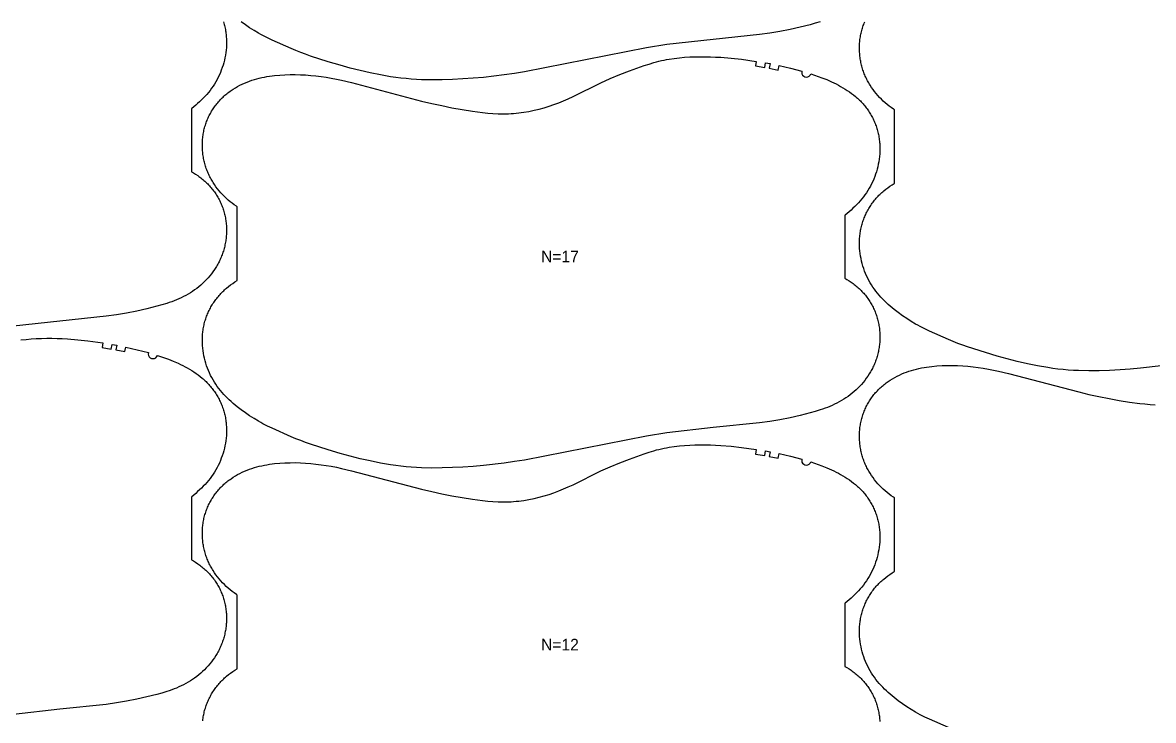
# Model space of a CAD drawing. Header units: inches. Extents: x 0 to 1977, y -12 to 1051.
# Drawn here: x 484.8 to 969.5, y 221.1 to 520.4 of the extents above; entities that cross this region are included whole.
import ezdxf

# ---------------------------------------------------------------- set-up
doc = ezdxf.new("R2010")
doc.units = ezdxf.units.IN

msp = doc.modelspace()

# ---------------------------------------------------------------- linework, layer by layer
at = {"layer": '1'}
for points in [[(570.8633, 520.6696), (571.0226, 520.1385), (571.1716, 519.6044), (571.3101, 519.0676), (571.4381, 518.5282), (571.5554, 517.9865), (571.6622, 517.4426), (571.7585, 516.8967), (571.8443, 516.3491), (571.9198, 515.7998), (571.985, 515.2492), (572.0401, 514.6974), (572.0849, 514.1446), (572.1198, 513.591), (572.1446, 513.0367), (572.1596, 512.4821), (572.1647, 511.9273), (572.16, 511.3724), (572.1457, 510.8177), (572.0882, 509.7097), (571.9929, 508.6046), (571.8603, 507.5035), (571.6912, 506.4074), (571.486, 505.3174), (571.2455, 504.2344), (570.9703, 503.1593), (570.661, 502.0933), (570.3181, 501.0371), (569.9424, 499.992), (569.5339, 498.9592), (569.0928, 497.9402), (568.619, 496.9364), (568.1129, 495.9491), (567.5743, 494.9798), (567.0035, 494.0299), (566.4006, 493.1008), (565.7659, 492.1935), (565.1012, 491.3078), (564.4086, 490.4431), (563.6903, 489.5986), (562.9483, 488.7737), (562.1848, 487.9678), (561.4018, 487.1803), (560.6014, 486.4105), (559.7856, 485.6578), (558.9552, 484.9216), (558.1111, 484.2016), (557.2539, 483.4972), (557.1647, 483.4277), (557.1647, 456.4181), (557.9841, 455.9466), (558.9269, 455.3609), (559.8488, 454.7432), (560.3014, 454.4224), (560.7482, 454.0937), (561.189, 453.757), (561.6236, 453.4124), (562.0518, 453.0599), (562.4733, 452.6995), (562.888, 452.3313), (563.2956, 451.9553), (563.696, 451.5715), (564.089, 451.18), (564.4744, 450.781), (564.8521, 450.3746), (565.2219, 449.9609), (565.5836, 449.5403), (565.937, 449.1126), (566.282, 448.6782), (566.6184, 448.2372), (566.946, 447.7896), (567.2647, 447.3357), (567.5743, 446.8756), (567.8746, 446.4095), (568.1654, 445.9374), (568.4467, 445.4596), (568.7182, 444.9762), (568.9797, 444.4873), (569.2312, 443.9931), (569.4727, 443.494), (569.7041, 442.99), (569.9253, 442.4815), (570.1364, 441.9686), (570.3372, 441.4516), (570.5278, 440.9306), (570.7081, 440.406), (570.878, 439.8779), (571.0375, 439.3465), (571.1865, 438.8121), (571.3251, 438.2749), (571.4531, 437.7351), (571.5705, 437.193), (571.6773, 436.6487), (571.7735, 436.1025), (571.859, 435.5546), (571.9339, 435.0051), (571.9982, 434.4543), (572.0521, 433.9024), (572.0954, 433.3495), (572.1283, 432.7958), (572.1508, 432.2416), (572.1629, 431.687), (572.1647, 431.1322), (572.1561, 430.5775), (572.1374, 430.0229), (572.1084, 429.4688), (572.0692, 428.9152), (572.0198, 428.3625), (571.9604, 427.8107), (571.8909, 427.2601), (571.8113, 426.7109), (571.7217, 426.1632), (571.6221, 425.6173), (571.5126, 425.0734), (571.3931, 424.5316), (571.2636, 423.9921), (571.1243, 423.4552), (570.9751, 422.921), (570.8161, 422.3897), (570.6472, 421.8615), (570.4686, 421.3366), (570.2801, 420.8152), (570.082, 420.2975), (569.8741, 419.7837), (569.6565, 419.274), (569.4293, 418.7685), (569.1925, 418.2674), (568.9465, 417.7708), (568.6913, 417.2787), (568.4271, 416.7913), (568.1541, 416.3086), (567.8725, 415.8309), (567.5825, 415.358), (566.9777, 414.4277), (566.3411, 413.5184), (565.6742, 412.6309), (564.9784, 411.766), (564.2548, 410.9245), (563.5046, 410.107), (562.7287, 409.3141), (561.928, 408.5463), (561.1035, 407.8043), (560.256, 407.0886), (559.3865, 406.3997), (558.496, 405.7384), (557.5854, 405.105), (556.6559, 404.4996), (555.7086, 403.9222), (554.7447, 403.3726), (553.7654, 402.8508), (552.7719, 402.3567), (551.7653, 401.8903), (550.7469, 401.4515), (549.7177, 401.0397), (548.679, 400.6529), (547.632, 400.2884), (546.5777, 399.9436), (544.4523, 399.3027), (542.3121, 398.7092), (538.0118, 397.6104), (533.6862, 396.6255), (529.3331, 395.7631), (524.9555, 395.0353), (520.5583, 394.4434), (500.6985, 392.3574), (480.8509, 390.1583)], [(826.6777, 520.6946), (824.5523, 520.0537), (822.4121, 519.4602), (818.1118, 518.3614), (813.7862, 517.3765), (809.4331, 516.5141), (805.0555, 515.7863), (800.6583, 515.1944), (780.7985, 513.1084), (760.9509, 510.9093), (752.189, 509.4978), (699.9384, 499.2264), (695.5562, 498.5287), (691.1614, 497.911), (682.3474, 496.8724), (677.927, 496.4821), (673.4996, 496.1813), (669.0675, 495.9645), (664.6317, 495.8329), (660.1937, 495.795), (655.7573, 495.884), (653.5411, 495.9877), (651.3274, 496.1341), (649.117, 496.3242), (646.911, 496.5592), (644.7102, 496.8395), (642.515, 497.1623), (638.1424, 497.9209), (633.7944, 498.8076), (629.4694, 499.8008), (625.1659, 500.8837), (620.8859, 502.0547), (615.7752, 503.5746), (608.1798, 506.0298), (606.0874, 506.7671), (604.0106, 507.5449), (601.9521, 508.3688), (599.908, 509.2296), (591.7882, 512.8233), (589.7831, 513.7722), (587.805, 514.7734), (586.8289, 515.2987), (585.862, 515.8411), (583.9559, 516.9749), (582.0868, 518.1703), (580.2549, 519.423), (578.4612, 520.7301)], [(972.8614, 373.162), (964.0474, 372.1234), (959.627, 371.7331), (955.1996, 371.4323), (950.7675, 371.2155), (946.3317, 371.0839), (941.8937, 371.046), (937.4573, 371.135), (935.2411, 371.2387), (933.0274, 371.3851), (930.817, 371.5752), (928.611, 371.8102), (926.4102, 372.0905), (924.215, 372.4133), (919.8424, 373.1719), (915.4944, 374.0586), (911.1694, 375.0518), (906.8659, 376.1347), (902.5859, 377.3057), (897.4752, 378.8256), (889.8798, 381.2808), (887.7874, 382.0181), (885.7106, 382.7959), (883.6521, 383.6198), (881.608, 384.4806), (873.4882, 388.0743), (871.4831, 389.0232), (869.505, 390.0244), (868.5289, 390.5497), (867.562, 391.0921), (865.6559, 392.2259), (863.7868, 393.4213), (861.9549, 394.674), (860.1612, 395.9811), (858.4107, 397.3449), (857.5536, 398.0492), (856.7094, 398.7693), (855.8791, 399.5054), (855.0632, 400.2581), (854.2629, 401.0279), (853.4799, 401.8154), (852.7163, 402.6213), (851.9744, 403.4462), (851.256, 404.2907), (850.5635, 405.1555), (849.8988, 406.0412), (849.2641, 406.9484), (848.6611, 407.8775), (848.0903, 408.8274), (847.5518, 409.7967), (847.0456, 410.784), (846.5719, 411.7879), (846.1308, 412.8069), (845.7223, 413.8396), (845.3465, 414.8848), (845.0037, 415.9409), (844.6944, 417.007), (844.4191, 418.082), (844.1786, 419.1651), (843.9735, 420.2551), (843.8043, 421.3511), (843.6718, 422.4522), (843.5765, 423.5573), (843.519, 424.6653), (843.5047, 425.22), (843.5, 425.7749), (843.5051, 426.3297), (843.52, 426.8844), (843.5449, 427.4386), (843.5797, 427.9922), (843.6246, 428.545), (843.6796, 429.0968), (843.7449, 429.6475), (843.8204, 430.1967), (843.9062, 430.7443), (844.0025, 431.2902), (844.1092, 431.8341), (844.2266, 432.3759), (844.3546, 432.9152), (844.4931, 433.452), (844.6421, 433.9861), (844.8014, 434.5172), (844.971, 435.0452), (845.1509, 435.5699), (845.3408, 436.0911), (845.5407, 436.6086), (845.7505, 437.1222), (845.9702, 437.6317), (846.1995, 438.137), (846.4385, 438.6378), (846.6871, 439.1339), (846.9451, 439.6252), (847.2125, 440.1115), (847.4891, 440.5926), (847.7749, 441.0682), (848.0698, 441.5383), (848.3735, 442.0027), (848.686, 442.4612), (849.0071, 442.9138), (849.3366, 443.3602), (849.6745, 443.8002), (850.0205, 444.2339), (850.3746, 444.6609), (850.7365, 445.0812), (851.1062, 445.4946), (851.4835, 445.9009), (851.8682, 446.3001), (852.2603, 446.6919), (852.6595, 447.0762), (853.0657, 447.4529), (853.4788, 447.8218), (853.8985, 448.1832), (854.7566, 448.8837), (855.638, 449.5558), (856.5403, 450.2008), (857.4616, 450.8202), (858.3996, 451.4153), (858.5, 451.4756), (858.5, 482.9873), (858.0792, 483.2614), (857.1686, 483.8948), (856.2781, 484.5561), (855.4087, 485.2449), (854.5612, 485.9606), (853.7366, 486.7027), (852.936, 487.4705), (852.16, 488.2634), (851.4098, 489.0809), (850.6863, 489.9224), (849.9904, 490.7873), (849.3235, 491.6747), (848.687, 492.5841), (848.0822, 493.5144), (847.7921, 493.9872), (847.5105, 494.465), (847.2375, 494.9476), (846.9734, 495.4351), (846.7182, 495.9271), (846.4721, 496.4238), (846.2354, 496.9249), (846.0082, 497.4304), (845.7906, 497.9401), (845.5827, 498.4539), (845.3845, 498.9716), (845.1961, 499.493), (845.0174, 500.0179), (844.8486, 500.546), (844.6895, 501.0773), (844.5404, 501.6116), (844.401, 502.1485), (844.2716, 502.688), (844.1521, 503.2298), (844.0425, 503.7737), (843.943, 504.3196), (843.8534, 504.8673), (843.7738, 505.4165), (843.7043, 505.9671), (843.6448, 506.5189), (843.5955, 507.0716), (843.5563, 507.6252), (843.5273, 508.1793), (843.5085, 508.7338), (843.5, 509.2886), (843.5018, 509.8434), (843.5139, 510.3979), (843.5364, 510.9522), (843.5693, 511.5058), (843.6126, 512.0587), (843.6664, 512.6107), (843.7308, 513.1615), (843.8057, 513.7109), (843.8912, 514.2589), (843.9874, 514.8051), (844.0942, 515.3494), (844.2116, 515.8915), (844.3396, 516.4313), (844.4782, 516.9685), (844.6272, 517.5029), (844.7867, 518.0342), (844.9566, 518.5623), (845.1369, 519.087), (845.3274, 519.6079), (845.5283, 520.125), (845.7394, 520.6379)], [(484.0048, 384.2761), (486.2089, 384.537), (488.4191, 384.7316), (490.6335, 384.8662), (492.8508, 384.9475), (495.0696, 384.9825), (497.2886, 384.9767), (499.507, 384.9311), (501.7241, 384.8454), (503.9391, 384.7196), (508.3612, 384.353), (512.7722, 383.8632), (519.1664, 382.9887), (518.8664, 381.0113), (522.7772, 380.3801), (523.1153, 382.3514), (525.0847, 382.0026), (524.7249, 380.0353), (528.5997, 379.2765), (529.01, 381.234), (533.8729, 380.075), (538.714, 378.8284), (538.6335, 378.2111), (538.7466, 377.599), (539.0424, 377.0513), (539.4924, 376.6211), (540.0527, 376.35), (540.6693, 376.2644), (541.2824, 376.3725), (541.8325, 376.6639), (542.2664, 377.1102), (542.542, 377.6684), (542.542, 377.6684), (547.3027, 375.9917), (549.3597, 375.1616), (551.3891, 374.2663), (552.3921, 373.7926), (553.3865, 373.3007), (554.3718, 372.7899), (555.3474, 372.2595), (556.3124, 371.7089), (557.265, 371.1367), (558.203, 370.5416), (559.1243, 369.9222), (560.0267, 369.2771), (560.908, 368.605), (561.7662, 367.9045), (562.1859, 367.5432), (562.599, 367.1742), (563.0052, 366.7976), (563.4044, 366.4132), (563.7964, 366.0214), (564.1812, 365.6223), (564.5585, 365.2159), (564.9281, 364.8025), (565.2901, 364.3823), (565.6441, 363.9552), (565.9902, 363.5216), (566.328, 363.0815), (566.6576, 362.6351), (566.9787, 362.1826), (567.2911, 361.7241), (567.5949, 361.2597), (567.8897, 360.7896), (568.1755, 360.3139), (568.4522, 359.8329), (568.7195, 359.3466), (568.9776, 358.8553), (569.2261, 358.3591), (569.4651, 357.8583), (569.6945, 357.3531), (569.9142, 356.8436), (570.124, 356.33), (570.3239, 355.8125), (570.5138, 355.2913), (570.6936, 354.7666), (570.8633, 354.2386), (571.0226, 353.7075), (571.1716, 353.1734), (571.3101, 352.6366), (571.4381, 352.0972), (571.5554, 351.5555), (571.6622, 351.0116), (571.7585, 350.4657), (571.8443, 349.9181), (571.9198, 349.3688), (571.985, 348.8182), (572.0401, 348.2664), (572.0849, 347.7136), (572.1198, 347.16), (572.1446, 346.6057), (572.1596, 346.0511), (572.1647, 345.4963), (572.16, 344.9414), (572.1457, 344.3867), (572.0882, 343.2787), (571.9929, 342.1736), (571.8603, 341.0725), (571.6912, 339.9764), (571.486, 338.8864), (571.2455, 337.8034), (570.9703, 336.7283), (570.661, 335.6623), (570.3181, 334.6061), (569.9424, 333.561), (569.5339, 332.5282), (569.0928, 331.5092), (568.619, 330.5054), (568.1129, 329.5181), (567.5743, 328.5488), (567.0035, 327.5989), (566.4006, 326.6698), (565.7659, 325.7625), (565.1012, 324.8768), (564.4086, 324.0121), (563.6903, 323.1676), (562.9483, 322.3427), (562.1848, 321.5368), (561.4018, 320.7493), (560.6014, 319.9795), (559.7856, 319.2268), (558.9552, 318.4906), (558.1111, 317.7706), (557.2539, 317.0662), (557.1647, 316.9967), (557.1647, 289.9871), (557.9841, 289.5156), (558.9269, 288.9299), (559.8488, 288.3122), (560.3014, 287.9914), (560.7482, 287.6627), (561.189, 287.326), (561.6236, 286.9814), (562.0518, 286.6289), (562.4733, 286.2685), (562.888, 285.9003), (563.2956, 285.5243), (563.696, 285.1405), (564.089, 284.749), (564.4744, 284.35), (564.8521, 283.9436), (565.2219, 283.5299), (565.5836, 283.1093), (565.937, 282.6816), (566.282, 282.2472), (566.6184, 281.8062), (566.946, 281.3586), (567.2647, 280.9047), (567.5743, 280.4446), (567.8746, 279.9785), (568.1654, 279.5064), (568.4467, 279.0286), (568.7182, 278.5452), (568.9797, 278.0563), (569.2312, 277.5621), (569.4727, 277.063), (569.7041, 276.559), (569.9253, 276.0505), (570.1364, 275.5376), (570.3372, 275.0206), (570.5278, 274.4996), (570.7081, 273.975), (570.878, 273.4469), (571.0375, 272.9155), (571.1865, 272.3811), (571.3251, 271.8439), (571.4531, 271.3041), (571.5705, 270.762), (571.6773, 270.2177), (571.7735, 269.6715), (571.859, 269.1236), (571.9339, 268.5741), (571.9982, 268.0233), (572.0521, 267.4714), (572.0954, 266.9185), (572.1283, 266.3648), (572.1508, 265.8106), (572.1629, 265.256), (572.1647, 264.7012), (572.1561, 264.1465), (572.1374, 263.5919), (572.1084, 263.0378), (572.0692, 262.4842), (572.0198, 261.9315), (571.9604, 261.3797), (571.8909, 260.8291), (571.8113, 260.2799), (571.7217, 259.7322), (571.6221, 259.1863), (571.5126, 258.6424), (571.3931, 258.1006), (571.2636, 257.5611), (571.1243, 257.0242), (570.9751, 256.49), (570.8161, 255.9587), (570.6472, 255.4305), (570.4686, 254.9056), (570.2801, 254.3842), (570.082, 253.8665), (569.8741, 253.3527), (569.6565, 252.843), (569.4293, 252.3375), (569.1925, 251.8364), (568.9465, 251.3398), (568.6913, 250.8477), (568.4271, 250.3603), (568.1541, 249.8776), (567.8725, 249.3999), (567.5825, 248.927), (566.9777, 247.9967), (566.3411, 247.0874), (565.6742, 246.1999), (564.9784, 245.335), (564.2548, 244.4935), (563.5046, 243.676), (562.7287, 242.8831), (561.928, 242.1153), (561.1035, 241.3733), (560.256, 240.6576), (559.3865, 239.9687), (558.496, 239.3074), (557.5854, 238.674), (556.6559, 238.0686), (555.7086, 237.4912), (554.7447, 236.9416), (553.7654, 236.4198), (552.7719, 235.9257), (551.7653, 235.4593), (550.7469, 235.0205), (549.7177, 234.6087), (548.679, 234.2219), (547.632, 233.8574), (546.5777, 233.5126), (544.4523, 232.8717), (542.3121, 232.2782), (538.0118, 231.1794), (533.6862, 230.1945), (529.3331, 229.3321), (524.9555, 228.6043), (520.5583, 228.0124), (500.6985, 225.9264), (480.8509, 223.7273)], [(881.608, 218.0496), (873.4882, 221.6433), (871.4831, 222.5922), (869.505, 223.5934), (868.5289, 224.1187), (867.562, 224.6611), (865.6559, 225.7949), (863.7868, 226.9903), (861.9549, 228.243), (860.1612, 229.5501), (858.4107, 230.9139), (857.5536, 231.6182), (856.7094, 232.3383), (855.8791, 233.0744), (855.0632, 233.8271), (854.2629, 234.5969), (853.4799, 235.3844), (852.7163, 236.1903), (851.9744, 237.0152), (851.256, 237.8597), (850.5635, 238.7245), (849.8988, 239.6102), (849.2641, 240.5174), (848.6611, 241.4465), (848.0903, 242.3964), (847.5518, 243.3657), (847.0456, 244.353), (846.5719, 245.3569), (846.1308, 246.3759), (845.7223, 247.4086), (845.3465, 248.4538), (845.0037, 249.5099), (844.6944, 250.576), (844.4191, 251.651), (844.1786, 252.7341), (843.9735, 253.8241), (843.8043, 254.9201), (843.6718, 256.0212), (843.5765, 257.1263), (843.519, 258.2343), (843.5047, 258.789), (843.5, 259.3439), (843.5051, 259.8987), (843.52, 260.4534), (843.5449, 261.0076), (843.5797, 261.5612), (843.6246, 262.114), (843.6796, 262.6658), (843.7449, 263.2165), (843.8204, 263.7657), (843.9062, 264.3133), (844.0025, 264.8592), (844.1092, 265.4031), (844.2266, 265.9449), (844.3546, 266.4842), (844.4931, 267.021), (844.6421, 267.5551), (844.8014, 268.0862), (844.971, 268.6142), (845.1509, 269.1389), (845.3408, 269.6601), (845.5407, 270.1776), (845.7505, 270.6912), (845.9702, 271.2007), (846.1995, 271.706), (846.4385, 272.2068), (846.6871, 272.7029), (846.9451, 273.1942), (847.2125, 273.6805), (847.4891, 274.1616), (847.7749, 274.6372), (848.0698, 275.1073), (848.3735, 275.5717), (848.686, 276.0302), (849.0071, 276.4828), (849.3366, 276.9292), (849.6745, 277.3692), (850.0205, 277.8029), (850.3746, 278.2299), (850.7365, 278.6502), (851.1062, 279.0636), (851.4835, 279.4699), (851.8682, 279.8691), (852.2603, 280.2609), (852.6595, 280.6452), (853.0657, 281.0219), (853.4788, 281.3908), (853.8985, 281.7522), (854.7566, 282.4527), (855.638, 283.1248), (856.5403, 283.7698), (857.4616, 284.3892), (858.3996, 284.9843), (858.5, 285.0446), (858.5, 316.5563), (858.0792, 316.8304), (857.1686, 317.4638), (856.2781, 318.1251), (855.4087, 318.8139), (854.5612, 319.5296), (853.7366, 320.2717), (852.936, 321.0395), (852.16, 321.8324), (851.4098, 322.6499), (850.6863, 323.4914), (849.9904, 324.3563), (849.3235, 325.2437), (848.687, 326.1531), (848.0822, 327.0834), (847.7921, 327.5562), (847.5105, 328.034), (847.2375, 328.5166), (846.9734, 329.0041), (846.7182, 329.4961), (846.4721, 329.9928), (846.2354, 330.4939), (846.0082, 330.9994), (845.7906, 331.5091), (845.5827, 332.0229), (845.3845, 332.5406), (845.1961, 333.062), (845.0174, 333.5869), (844.8486, 334.115), (844.6895, 334.6463), (844.5404, 335.1806), (844.401, 335.7175), (844.2716, 336.257), (844.1521, 336.7988), (844.0425, 337.3427), (843.943, 337.8886), (843.8534, 338.4363), (843.7738, 338.9855), (843.7043, 339.5361), (843.6448, 340.0879), (843.5955, 340.6406), (843.5563, 341.1942), (843.5273, 341.7483), (843.5085, 342.3028), (843.5, 342.8576), (843.5018, 343.4124), (843.5139, 343.9669), (843.5364, 344.5212), (843.5693, 345.0748), (843.6126, 345.6277), (843.6664, 346.1797), (843.7308, 346.7305), (843.8057, 347.2799), (843.8912, 347.8279), (843.9874, 348.3741), (844.0942, 348.9184), (844.2116, 349.4605), (844.3396, 350.0003), (844.4782, 350.5375), (844.6272, 351.0719), (844.7867, 351.6032), (844.9566, 352.1313), (845.1369, 352.656), (845.3274, 353.1769), (845.5283, 353.694), (845.7394, 354.2069), (845.9606, 354.7154), (846.192, 355.2194), (846.4335, 355.7185), (846.685, 356.2126), (846.9465, 356.7015), (847.218, 357.185), (847.4992, 357.6628), (847.7901, 358.1348), (848.0904, 358.601), (848.4, 359.0611), (848.7187, 359.515), (849.0463, 359.9625), (849.3827, 360.4036), (849.7277, 360.838), (850.0811, 361.2656), (850.4428, 361.6863), (850.8125, 362.0999), (851.1902, 362.5063), (851.5756, 362.9053), (851.9687, 363.2968), (852.3691, 363.6807), (852.7767, 364.0567), (853.1914, 364.4249), (853.6129, 364.7853), (854.0411, 365.1378), (854.4756, 365.4824), (854.9164, 365.819), (855.3632, 366.1478), (855.8159, 366.4686), (856.7378, 367.0863), (857.6805, 367.672), (858.6425, 368.2255), (859.622, 368.7467), (860.6176, 369.2355), (861.628, 369.6924), (862.6519, 370.118), (863.6883, 370.5128), (864.7358, 370.8775), (865.7932, 371.2126), (866.8595, 371.5187), (867.9333, 371.7964), (869.0136, 372.0464), (870.0997, 372.2699), (871.1907, 372.4683), (872.2862, 372.643), (873.3853, 372.7953), (874.4875, 372.9265), (876.6982, 373.1314), (878.9135, 373.2668), (881.1312, 373.3358), (883.3496, 373.3398), (885.567, 373.28), (887.7819, 373.1585), (889.9932, 372.9795), (892.2002, 372.7477), (894.402, 372.4681), (896.5977, 372.1444), (898.7862, 371.7767), (900.9664, 371.364), (903.137, 370.9055), (907.45, 369.8649), (937.496, 361.9749), (941.8136, 360.949), (946.1485, 359.9993), (950.5006, 359.1316), (954.8676, 358.3437), (959.2484, 357.6395), (963.6472, 357.054), (965.8548, 356.8203), (968.0668, 356.6391), (970.282, 356.5227)], [(561.9796, 220.9838), (562.0449, 221.5345), (562.1204, 222.0837), (562.2062, 222.6313), (562.3025, 223.1772), (562.4092, 223.7211), (562.5266, 224.2629), (562.6546, 224.8022), (562.7931, 225.339), (562.9421, 225.8731), (563.1014, 226.4042), (563.271, 226.9322), (563.4509, 227.4569), (563.6408, 227.9781), (563.8407, 228.4956), (564.0505, 229.0092), (564.2702, 229.5187), (564.4995, 230.024), (564.7385, 230.5248), (564.9871, 231.0209), (565.2451, 231.5122), (565.5125, 231.9985), (565.7891, 232.4796), (566.0749, 232.9552), (566.3698, 233.4253), (566.6735, 233.8897), (566.986, 234.3482), (567.3071, 234.8008), (567.6366, 235.2472), (567.9745, 235.6872), (568.3205, 236.1209), (568.6746, 236.5479), (569.0365, 236.9682), (569.4062, 237.3816), (569.7835, 237.7879), (570.1682, 238.1871), (570.5603, 238.5789), (570.9595, 238.9632), (571.3657, 239.3399), (571.7788, 239.7088), (572.1985, 240.0702), (573.0566, 240.7707), (573.938, 241.4428), (574.8403, 242.0878), (575.7616, 242.7072), (576.6996, 243.3023), (576.8, 243.3626), (576.8, 274.8743), (576.3792, 275.1484), (575.4686, 275.7818), (574.5781, 276.4431), (573.7087, 277.1319), (572.8612, 277.8476), (572.0366, 278.5897), (571.236, 279.3575), (570.46, 280.1504), (569.7098, 280.9679), (568.9863, 281.8094), (568.2904, 282.6743), (567.6235, 283.5617), (566.987, 284.4711), (566.3822, 285.4014), (566.0921, 285.8742), (565.8105, 286.352), (565.5375, 286.8346), (565.2734, 287.3221), (565.0182, 287.8141), (564.7721, 288.3108), (564.5354, 288.8119), (564.3082, 289.3174), (564.0906, 289.8271), (563.8827, 290.3409), (563.6845, 290.8586), (563.4961, 291.38), (563.3174, 291.9049), (563.1486, 292.433), (562.9895, 292.9643), (562.8404, 293.4986), (562.701, 294.0355), (562.5716, 294.575), (562.4521, 295.1168), (562.3425, 295.6607), (562.243, 296.2066), (562.1534, 296.7543), (562.0738, 297.3035), (562.0043, 297.8541), (561.9448, 298.4059), (561.8955, 298.9586), (561.8563, 299.5122), (561.8273, 300.0663), (561.8085, 300.6208), (561.8, 301.1756), (561.8018, 301.7304), (561.8139, 302.2849), (561.8364, 302.8392), (561.8693, 303.3928), (561.9126, 303.9457), (561.9664, 304.4977), (562.0308, 305.0485), (562.1057, 305.5979), (562.1912, 306.1459), (562.2874, 306.6921), (562.3942, 307.2364), (562.5116, 307.7785), (562.6396, 308.3183), (562.7782, 308.8555), (562.9272, 309.3899), (563.0867, 309.9212), (563.2566, 310.4493), (563.4369, 310.974), (563.6274, 311.4949), (563.8283, 312.012), (564.0394, 312.5249), (564.2606, 313.0334), (564.492, 313.5374), (564.7335, 314.0365), (564.985, 314.5306), (565.2465, 315.0195), (565.518, 315.503), (565.7992, 315.9808), (566.0901, 316.4528), (566.3904, 316.919), (566.7, 317.3791), (567.0187, 317.833), (567.3463, 318.2805), (567.6827, 318.7216), (568.0277, 319.156), (568.3811, 319.5836), (568.7428, 320.0043), (569.1125, 320.4179), (569.4902, 320.8243), (569.8756, 321.2233), (570.2687, 321.6148), (570.6691, 321.9987), (571.0767, 322.3747), (571.4914, 322.7429), (571.9129, 323.1033), (572.3411, 323.4558), (572.7756, 323.8004), (573.2164, 324.137), (573.6632, 324.4658), (574.1159, 324.7866), (575.0378, 325.4043), (575.9805, 325.99), (576.9425, 326.5435), (577.922, 327.0647), (578.9176, 327.5535), (579.928, 328.0104), (580.9519, 328.436), (581.9883, 328.8308), (583.0358, 329.1955), (584.0932, 329.5306), (585.1595, 329.8367), (586.2333, 330.1144), (587.3136, 330.3644), (588.3997, 330.5879), (589.4907, 330.7863), (590.5862, 330.961), (591.6853, 331.1133), (592.7875, 331.2445), (594.9982, 331.4494), (597.2135, 331.5848), (599.4312, 331.6538), (601.6496, 331.6578), (603.867, 331.598), (606.0819, 331.4765), (608.2932, 331.2975), (610.5002, 331.0657), (612.702, 330.7861), (614.8977, 330.4624), (617.0862, 330.0947), (619.2664, 329.682), (621.437, 329.2235), (625.75, 328.1829), (655.796, 320.2929), (660.1136, 319.267), (664.4485, 318.3173), (668.8006, 317.4496), (673.1676, 316.6617), (677.5484, 315.9575), (681.9472, 315.372), (684.1548, 315.1383), (686.3668, 314.9571), (688.582, 314.8407), (689.6904, 314.8105), (690.7992, 314.8011), (691.908, 314.8137), (693.0165, 314.8481), (694.1243, 314.9041), (695.231, 314.9814), (696.3362, 315.0795), (697.4394, 315.1982), (698.5402, 315.3371), (699.6383, 315.4958), (701.8247, 315.8713), (703.9972, 316.3204), (706.1547, 316.8386), (708.2962, 317.4214), (710.4203, 318.0653), (712.5247, 318.7702), (714.6068, 319.5369), (716.6639, 320.3663), (718.695, 321.2567), (720.7047, 322.1957), (732.6462, 328.0834), (736.6933, 329.9031), (740.7892, 331.6115), (744.9227, 333.224), (751.189, 335.4738), (753.2985, 336.1634), (755.4232, 336.8004), (756.4921, 337.0941), (757.5661, 337.3688), (758.6453, 337.6228), (759.7294, 337.8563), (760.8179, 338.0698), (761.9103, 338.2639), (764.1048, 338.5961), (766.3089, 338.857), (768.5191, 339.0516), (770.7335, 339.1862), (772.9508, 339.2675), (775.1696, 339.3025), (777.3886, 339.2967), (779.607, 339.2511), (781.8241, 339.1654), (784.0391, 339.0396), (788.4612, 338.673), (792.8722, 338.1832), (799.2664, 337.3087), (798.9664, 335.3313), (802.8772, 334.7001), (803.2153, 336.6714), (805.1847, 336.3226), (804.8249, 334.3553), (808.6997, 333.5965), (809.11, 335.554), (813.9729, 334.395), (818.814, 333.1484), (818.7335, 332.5311), (818.8466, 331.919), (819.1424, 331.3713), (819.5924, 330.9411), (820.1527, 330.67), (820.7693, 330.5844), (821.3824, 330.6925), (821.9325, 330.9839), (822.3664, 331.4302), (822.642, 331.9884), (822.642, 331.9884), (827.4027, 330.3117), (829.4597, 329.4816), (831.4891, 328.5863), (832.4921, 328.1126), (833.4865, 327.6207), (834.4718, 327.1099), (835.4474, 326.5795), (836.4124, 326.0289), (837.365, 325.4567), (838.303, 324.8616), (839.2243, 324.2422), (840.1267, 323.5971), (841.008, 322.925), (841.8662, 322.2245), (842.2859, 321.8632), (842.699, 321.4942), (843.1052, 321.1176), (843.5044, 320.7332), (843.8964, 320.3414), (844.2812, 319.9423), (844.6585, 319.5359), (845.0281, 319.1225), (845.3901, 318.7023), (845.7441, 318.2752), (846.0902, 317.8416), (846.428, 317.4015), (846.7576, 316.9551), (847.0787, 316.5026), (847.3911, 316.0441), (847.6949, 315.5797), (847.9897, 315.1096), (848.2755, 314.6339), (848.5522, 314.1529), (848.8195, 313.6666), (849.0776, 313.1753), (849.3261, 312.6791), (849.5651, 312.1783), (849.7945, 311.6731), (850.0142, 311.1636), (850.224, 310.65), (850.4239, 310.1325), (850.6138, 309.6113), (850.7936, 309.0866), (850.9633, 308.5586), (851.1226, 308.0275), (851.2716, 307.4934), (851.4101, 306.9566), (851.5381, 306.4172), (851.6554, 305.8755), (851.7622, 305.3316), (851.8585, 304.7857), (851.9443, 304.2381), (852.0198, 303.6888), (852.085, 303.1382), (852.1401, 302.5864), (852.1849, 302.0336), (852.2198, 301.48), (852.2446, 300.9257), (852.2596, 300.3711), (852.2647, 299.8163), (852.26, 299.2614), (852.2457, 298.7067), (852.1882, 297.5987), (852.0929, 296.4936), (851.9603, 295.3925), (851.7912, 294.2964), (851.586, 293.2064), (851.3455, 292.1234), (851.0703, 291.0483), (850.761, 289.9823), (850.4181, 288.9261), (850.0424, 287.881), (849.6339, 286.8482), (849.1928, 285.8292), (848.719, 284.8254), (848.2129, 283.8381), (847.6743, 282.8688), (847.1035, 281.9189), (846.5006, 280.9898), (845.8659, 280.0825), (845.2012, 279.1968), (844.5086, 278.3321), (843.7903, 277.4876), (843.0483, 276.6627), (842.2848, 275.8568), (841.5018, 275.0693), (840.7014, 274.2995), (839.8856, 273.5468), (839.0552, 272.8106), (838.2111, 272.0906), (837.3539, 271.3862), (837.2647, 271.3167), (837.2647, 244.3071), (838.0841, 243.8356), (839.0269, 243.2499), (839.9488, 242.6322), (840.4014, 242.3114), (840.8482, 241.9827), (841.289, 241.646), (841.7236, 241.3014), (842.1518, 240.9489), (842.5733, 240.5885), (842.988, 240.2203), (843.3956, 239.8443), (843.796, 239.4605), (844.189, 239.069), (844.5744, 238.67), (844.9521, 238.2636), (845.3219, 237.8499), (845.6836, 237.4293), (846.037, 237.0016), (846.382, 236.5672), (846.7184, 236.1262), (847.046, 235.6786), (847.3647, 235.2247), (847.6743, 234.7646), (847.9746, 234.2985), (848.2654, 233.8264), (848.5467, 233.3486), (848.8182, 232.8652), (849.0797, 232.3763), (849.3312, 231.8821), (849.5727, 231.383), (849.8041, 230.879), (850.0253, 230.3705), (850.2364, 229.8576), (850.4372, 229.3406), (850.6278, 228.8196), (850.8081, 228.295), (850.978, 227.7669), (851.1375, 227.2355), (851.2865, 226.7011), (851.4251, 226.1639), (851.5531, 225.6241), (851.6705, 225.082), (851.7773, 224.5377), (851.8735, 223.9915), (851.959, 223.4436), (852.0339, 222.8941), (852.0982, 222.3433), (852.1521, 221.7914), (852.1954, 221.2385), (852.2283, 220.6848)]]:
    msp.add_lwpolyline(points, dxfattribs=at)
msp.add_lwpolyline([(822.642, 498.4194), (827.4027, 496.7427), (829.4597, 495.9126), (831.4891, 495.0173), (832.4921, 494.5436), (833.4865, 494.0517), (834.4718, 493.5409), (835.4474, 493.0105), (836.4124, 492.4599), (837.365, 491.8877), (838.303, 491.2926), (839.2243, 490.6732), (840.1267, 490.0281), (841.008, 489.356), (841.8662, 488.6555), (842.2859, 488.2942), (842.699, 487.9252), (843.1052, 487.5486), (843.5044, 487.1642), (843.8964, 486.7724), (844.2812, 486.3733), (844.6585, 485.9669), (845.0281, 485.5535), (845.3901, 485.1333), (845.7441, 484.7062), (846.0902, 484.2726), (846.428, 483.8325), (846.7576, 483.3861), (847.0787, 482.9336), (847.3911, 482.4751), (847.6949, 482.0107), (847.9897, 481.5406), (848.2755, 481.0649), (848.5522, 480.5839), (848.8195, 480.0976), (849.0776, 479.6063), (849.3261, 479.1101), (849.5651, 478.6093), (849.7945, 478.1041), (850.0142, 477.5946), (850.224, 477.081), (850.4239, 476.5635), (850.6138, 476.0423), (850.7936, 475.5176), (850.9633, 474.9896), (851.1226, 474.4585), (851.2716, 473.9244), (851.4101, 473.3876), (851.5381, 472.8482), (851.6554, 472.3065), (851.7622, 471.7626), (851.8585, 471.2167), (851.9443, 470.6691), (852.0198, 470.1198), (852.085, 469.5692), (852.1401, 469.0174), (852.1849, 468.4646), (852.2198, 467.911), (852.2446, 467.3567), (852.2596, 466.8021), (852.2647, 466.2473), (852.26, 465.6924), (852.2457, 465.1377), (852.1882, 464.0297), (852.0929, 462.9246), (851.9603, 461.8235), (851.7912, 460.7274), (851.586, 459.6374), (851.3455, 458.5544), (851.0703, 457.4793), (850.761, 456.4133), (850.4181, 455.3571), (850.0424, 454.312), (849.6339, 453.2792), (849.1928, 452.2602), (848.719, 451.2564), (848.2129, 450.2691), (847.6743, 449.2998), (847.1035, 448.3499), (846.5006, 447.4208), (845.8659, 446.5135), (845.2012, 445.6278), (844.5086, 444.7631), (843.7903, 443.9186), (843.0483, 443.0937), (842.2848, 442.2878), (841.5018, 441.5003), (840.7014, 440.7305), (839.8856, 439.9778), (839.0552, 439.2416), (838.2111, 438.5216), (837.3539, 437.8172), (837.2647, 437.7477), (837.2647, 410.7381), (838.0841, 410.2666), (839.0269, 409.6809), (839.9488, 409.0632), (840.4014, 408.7424), (840.8482, 408.4137), (841.289, 408.077), (841.7236, 407.7324), (842.1518, 407.3799), (842.5733, 407.0195), (842.988, 406.6513), (843.3956, 406.2753), (843.796, 405.8915), (844.189, 405.5), (844.5744, 405.101), (844.9521, 404.6946), (845.3219, 404.2809), (845.6836, 403.8603), (846.037, 403.4326), (846.382, 402.9982), (846.7184, 402.5572), (847.046, 402.1096), (847.3647, 401.6557), (847.6743, 401.1956), (847.9746, 400.7295), (848.2654, 400.2574), (848.5467, 399.7796), (848.8182, 399.2962), (849.0797, 398.8073), (849.3312, 398.3131), (849.5727, 397.814), (849.8041, 397.31), (850.0253, 396.8015), (850.2364, 396.2886), (850.4372, 395.7716), (850.6278, 395.2506), (850.8081, 394.726), (850.978, 394.1979), (851.1375, 393.6665), (851.2865, 393.1321), (851.4251, 392.5949), (851.5531, 392.0551), (851.6705, 391.513), (851.7773, 390.9687), (851.8735, 390.4225), (851.959, 389.8746), (852.0339, 389.3251), (852.0982, 388.7743), (852.1521, 388.2224), (852.1954, 387.6695), (852.2283, 387.1158), (852.2508, 386.5616), (852.2629, 386.007), (852.2647, 385.4522), (852.2561, 384.8975), (852.2374, 384.3429), (852.2084, 383.7888), (852.1692, 383.2352), (852.1198, 382.6825), (852.0604, 382.1307), (851.9909, 381.5801), (851.9113, 381.0309), (851.8217, 380.4832), (851.7221, 379.9373), (851.6126, 379.3934), (851.4931, 378.8516), (851.3636, 378.3121), (851.2243, 377.7752), (851.0751, 377.241), (850.9161, 376.7097), (850.7472, 376.1815), (850.5686, 375.6566), (850.3801, 375.1352), (850.182, 374.6175), (849.9741, 374.1037), (849.7565, 373.594), (849.5293, 373.0885), (849.2925, 372.5874), (849.0465, 372.0908), (848.7913, 371.5987), (848.5271, 371.1113), (848.2541, 370.6286), (847.9725, 370.1509), (847.6825, 369.678), (847.0777, 368.7477), (846.4411, 367.8384), (845.7742, 366.9509), (845.0784, 366.086), (844.3548, 365.2445), (843.6046, 364.427), (842.8287, 363.6341), (842.028, 362.8663), (841.2035, 362.1243), (840.356, 361.4086), (839.4865, 360.7197), (838.596, 360.0584), (837.6854, 359.425), (836.7559, 358.8196), (835.8086, 358.2422), (834.8447, 357.6926), (833.8654, 357.1708), (832.8719, 356.6767), (831.8653, 356.2103), (830.8469, 355.7715), (829.8177, 355.3597), (828.779, 354.9729), (827.732, 354.6084), (826.6777, 354.2636), (824.5523, 353.6227), (822.4121, 353.0292), (818.1118, 351.9304), (813.7862, 350.9455), (809.4331, 350.0831), (805.0555, 349.3553), (800.6583, 348.7634), (780.7985, 346.6774), (760.9509, 344.4783), (752.189, 343.0668), (699.9384, 332.7954), (695.5562, 332.0977), (691.1614, 331.48), (682.3474, 330.4414), (677.927, 330.0511), (673.4996, 329.7503), (669.0675, 329.5335), (664.6317, 329.4019), (660.1937, 329.364), (655.7573, 329.453), (653.5411, 329.5567), (651.3274, 329.7031), (649.117, 329.8932), (646.911, 330.1282), (644.7102, 330.4085), (642.515, 330.7313), (638.1424, 331.4899), (633.7944, 332.3766), (629.4694, 333.3698), (625.1659, 334.4527), (620.8859, 335.6237), (615.7752, 337.1436), (608.1798, 339.5988), (606.0874, 340.3361), (604.0106, 341.1139), (601.9521, 341.9378), (599.908, 342.7986), (591.7882, 346.3923), (589.7831, 347.3412), (587.805, 348.3424), (586.8289, 348.8677), (585.862, 349.4101), (583.9559, 350.5439), (582.0868, 351.7393), (580.2549, 352.992), (578.4612, 354.2991), (576.7107, 355.6629), (575.8536, 356.3672), (575.0094, 357.0873), (574.1791, 357.8234), (573.3632, 358.5761), (572.5629, 359.3459), (571.7799, 360.1334), (571.0163, 360.9393), (570.2744, 361.7642), (569.556, 362.6087), (568.8635, 363.4735), (568.1988, 364.3592), (567.5641, 365.2664), (566.9611, 366.1955), (566.3903, 367.1454), (565.8518, 368.1147), (565.3456, 369.102), (564.8719, 370.1059), (564.4308, 371.1249), (564.0223, 372.1576), (563.6465, 373.2028), (563.3037, 374.2589), (562.9944, 375.325), (562.7191, 376.4), (562.4786, 377.4831), (562.2735, 378.5731), (562.1043, 379.6691), (561.9718, 380.7702), (561.8765, 381.8753), (561.819, 382.9833), (561.8047, 383.538), (561.8, 384.0929), (561.8051, 384.6477), (561.82, 385.2024), (561.8449, 385.7566), (561.8797, 386.3102), (561.9246, 386.863), (561.9796, 387.4148), (562.0449, 387.9655), (562.1204, 388.5147), (562.2062, 389.0623), (562.3025, 389.6082), (562.4092, 390.1521), (562.5266, 390.6939), (562.6546, 391.2332), (562.7931, 391.77), (562.9421, 392.3041), (563.1014, 392.8352), (563.271, 393.3632), (563.4509, 393.8879), (563.6408, 394.4091), (563.8407, 394.9266), (564.0505, 395.4402), (564.2702, 395.9497), (564.4995, 396.455), (564.7385, 396.9558), (564.9871, 397.4519), (565.2451, 397.9432), (565.5125, 398.4295), (565.7891, 398.9106), (566.0749, 399.3862), (566.3698, 399.8563), (566.6735, 400.3207), (566.986, 400.7792), (567.3071, 401.2318), (567.6366, 401.6782), (567.9745, 402.1182), (568.3205, 402.5519), (568.6746, 402.9789), (569.0365, 403.3992), (569.4062, 403.8126), (569.7835, 404.2189), (570.1682, 404.6181), (570.5603, 405.0099), (570.9595, 405.3942), (571.3657, 405.7709), (571.7788, 406.1398), (572.1985, 406.5012), (573.0566, 407.2017), (573.938, 407.8738), (574.8403, 408.5188), (575.7616, 409.1382), (576.6996, 409.7333), (576.8, 409.7936), (576.8, 441.3053), (576.3792, 441.5794), (575.4686, 442.2128), (574.5781, 442.8741), (573.7087, 443.5629), (572.8612, 444.2786), (572.0366, 445.0207), (571.236, 445.7885), (570.46, 446.5814), (569.7098, 447.3989), (568.9863, 448.2404), (568.2904, 449.1053), (567.6235, 449.9927), (566.987, 450.9021), (566.3822, 451.8324), (566.0921, 452.3052), (565.8105, 452.783), (565.5375, 453.2656), (565.2734, 453.7531), (565.0182, 454.2451), (564.7721, 454.7418), (564.5354, 455.2429), (564.3082, 455.7484), (564.0906, 456.2581), (563.8827, 456.7719), (563.6845, 457.2896), (563.4961, 457.811), (563.3174, 458.3359), (563.1486, 458.864), (562.9895, 459.3953), (562.8404, 459.9296), (562.701, 460.4665), (562.5716, 461.006), (562.4521, 461.5478), (562.3425, 462.0917), (562.243, 462.6376), (562.1534, 463.1853), (562.0738, 463.7345), (562.0043, 464.2851), (561.9448, 464.8369), (561.8955, 465.3896), (561.8563, 465.9432), (561.8273, 466.4973), (561.8085, 467.0518), (561.8, 467.6066), (561.8018, 468.1614), (561.8139, 468.7159), (561.8364, 469.2702), (561.8693, 469.8238), (561.9126, 470.3767), (561.9664, 470.9287), (562.0308, 471.4795), (562.1057, 472.0289), (562.1912, 472.5769), (562.2874, 473.1231), (562.3942, 473.6674), (562.5116, 474.2095), (562.6396, 474.7493), (562.7782, 475.2865), (562.9272, 475.8209), (563.0867, 476.3522), (563.2566, 476.8803), (563.4369, 477.405), (563.6274, 477.9259), (563.8283, 478.443), (564.0394, 478.9559), (564.2606, 479.4644), (564.492, 479.9684), (564.7335, 480.4675), (564.985, 480.9616), (565.2465, 481.4505), (565.518, 481.934), (565.7992, 482.4118), (566.0901, 482.8838), (566.3904, 483.35), (566.7, 483.8101), (567.0187, 484.264), (567.3463, 484.7115), (567.6827, 485.1526), (568.0277, 485.587), (568.3811, 486.0146), (568.7428, 486.4353), (569.1125, 486.8489), (569.4902, 487.2553), (569.8756, 487.6543), (570.2687, 488.0458), (570.6691, 488.4297), (571.0767, 488.8057), (571.4914, 489.1739), (571.9129, 489.5343), (572.3411, 489.8868), (572.7756, 490.2314), (573.2164, 490.568), (573.6632, 490.8968), (574.1159, 491.2176), (575.0378, 491.8353), (575.9805, 492.421), (576.9425, 492.9745), (577.922, 493.4957), (578.9176, 493.9845), (579.928, 494.4414), (580.9519, 494.867), (581.9883, 495.2618), (583.0358, 495.6265), (584.0932, 495.9616), (585.1595, 496.2677), (586.2333, 496.5454), (587.3136, 496.7954), (588.3997, 497.0189), (589.4907, 497.2173), (590.5862, 497.392), (591.6853, 497.5443), (592.7875, 497.6755), (594.9982, 497.8804), (597.2135, 498.0158), (599.4312, 498.0848), (601.6496, 498.0888), (603.867, 498.029), (606.0819, 497.9075), (608.2932, 497.7285), (610.5002, 497.4967), (612.702, 497.2171), (614.8977, 496.8934), (617.0862, 496.5257), (619.2664, 496.113), (621.437, 495.6545), (625.75, 494.6139), (655.796, 486.7239), (660.1136, 485.698), (664.4485, 484.7483), (668.8006, 483.8806), (673.1676, 483.0927), (677.5484, 482.3885), (681.9472, 481.803), (684.1548, 481.5693), (686.3668, 481.3881), (688.582, 481.2717), (689.6904, 481.2415), (690.7992, 481.2321), (691.908, 481.2447), (693.0165, 481.2791), (694.1243, 481.3351), (695.231, 481.4124), (696.3362, 481.5105), (697.4394, 481.6292), (698.5402, 481.7681), (699.6383, 481.9268), (701.8247, 482.3023), (703.9972, 482.7514), (706.1547, 483.2696), (708.2962, 483.8524), (710.4203, 484.4963), (712.5247, 485.2012), (714.6068, 485.9679), (716.6639, 486.7973), (718.695, 487.6877), (720.7047, 488.6267), (732.6462, 494.5144), (736.6933, 496.3341), (740.7892, 498.0425), (744.9227, 499.655), (751.189, 501.9048), (753.2985, 502.5944), (755.4232, 503.2314), (756.4921, 503.5251), (757.5661, 503.7998), (758.6453, 504.0538), (759.7294, 504.2873), (760.8179, 504.5008), (761.9103, 504.6949), (764.1048, 505.0271), (766.3089, 505.288), (768.5191, 505.4826), (770.7335, 505.6172), (772.9508, 505.6985), (775.1696, 505.7335), (777.3886, 505.7277), (779.607, 505.6821), (781.8241, 505.5964), (784.0391, 505.4706), (788.4612, 505.104), (792.8722, 504.6142), (799.2664, 503.7397), (798.9664, 501.7623), (802.8772, 501.1311), (803.2153, 503.1024), (805.1847, 502.7536), (804.8249, 500.7863), (808.6997, 500.0275), (809.11, 501.985), (813.9729, 500.826), (818.814, 499.5794), (818.7335, 498.9621), (818.8466, 498.35), (819.1424, 497.8023), (819.5924, 497.3721), (820.1527, 497.101), (820.7693, 497.0154), (821.3824, 497.1235), (821.9325, 497.4149), (822.3664, 497.8612), (822.642, 498.4194)], close=True, dxfattribs=at)

# ---------------------------------------------------------------- texts
for s, p in [('N=17', (707.0323, 417.5487)), ('N=12', (707.0323, 251.1177))]:
    msp.add_text(s, height=5, dxfattribs=at).set_placement(p)

doc.saveas('drawing.dxf')
